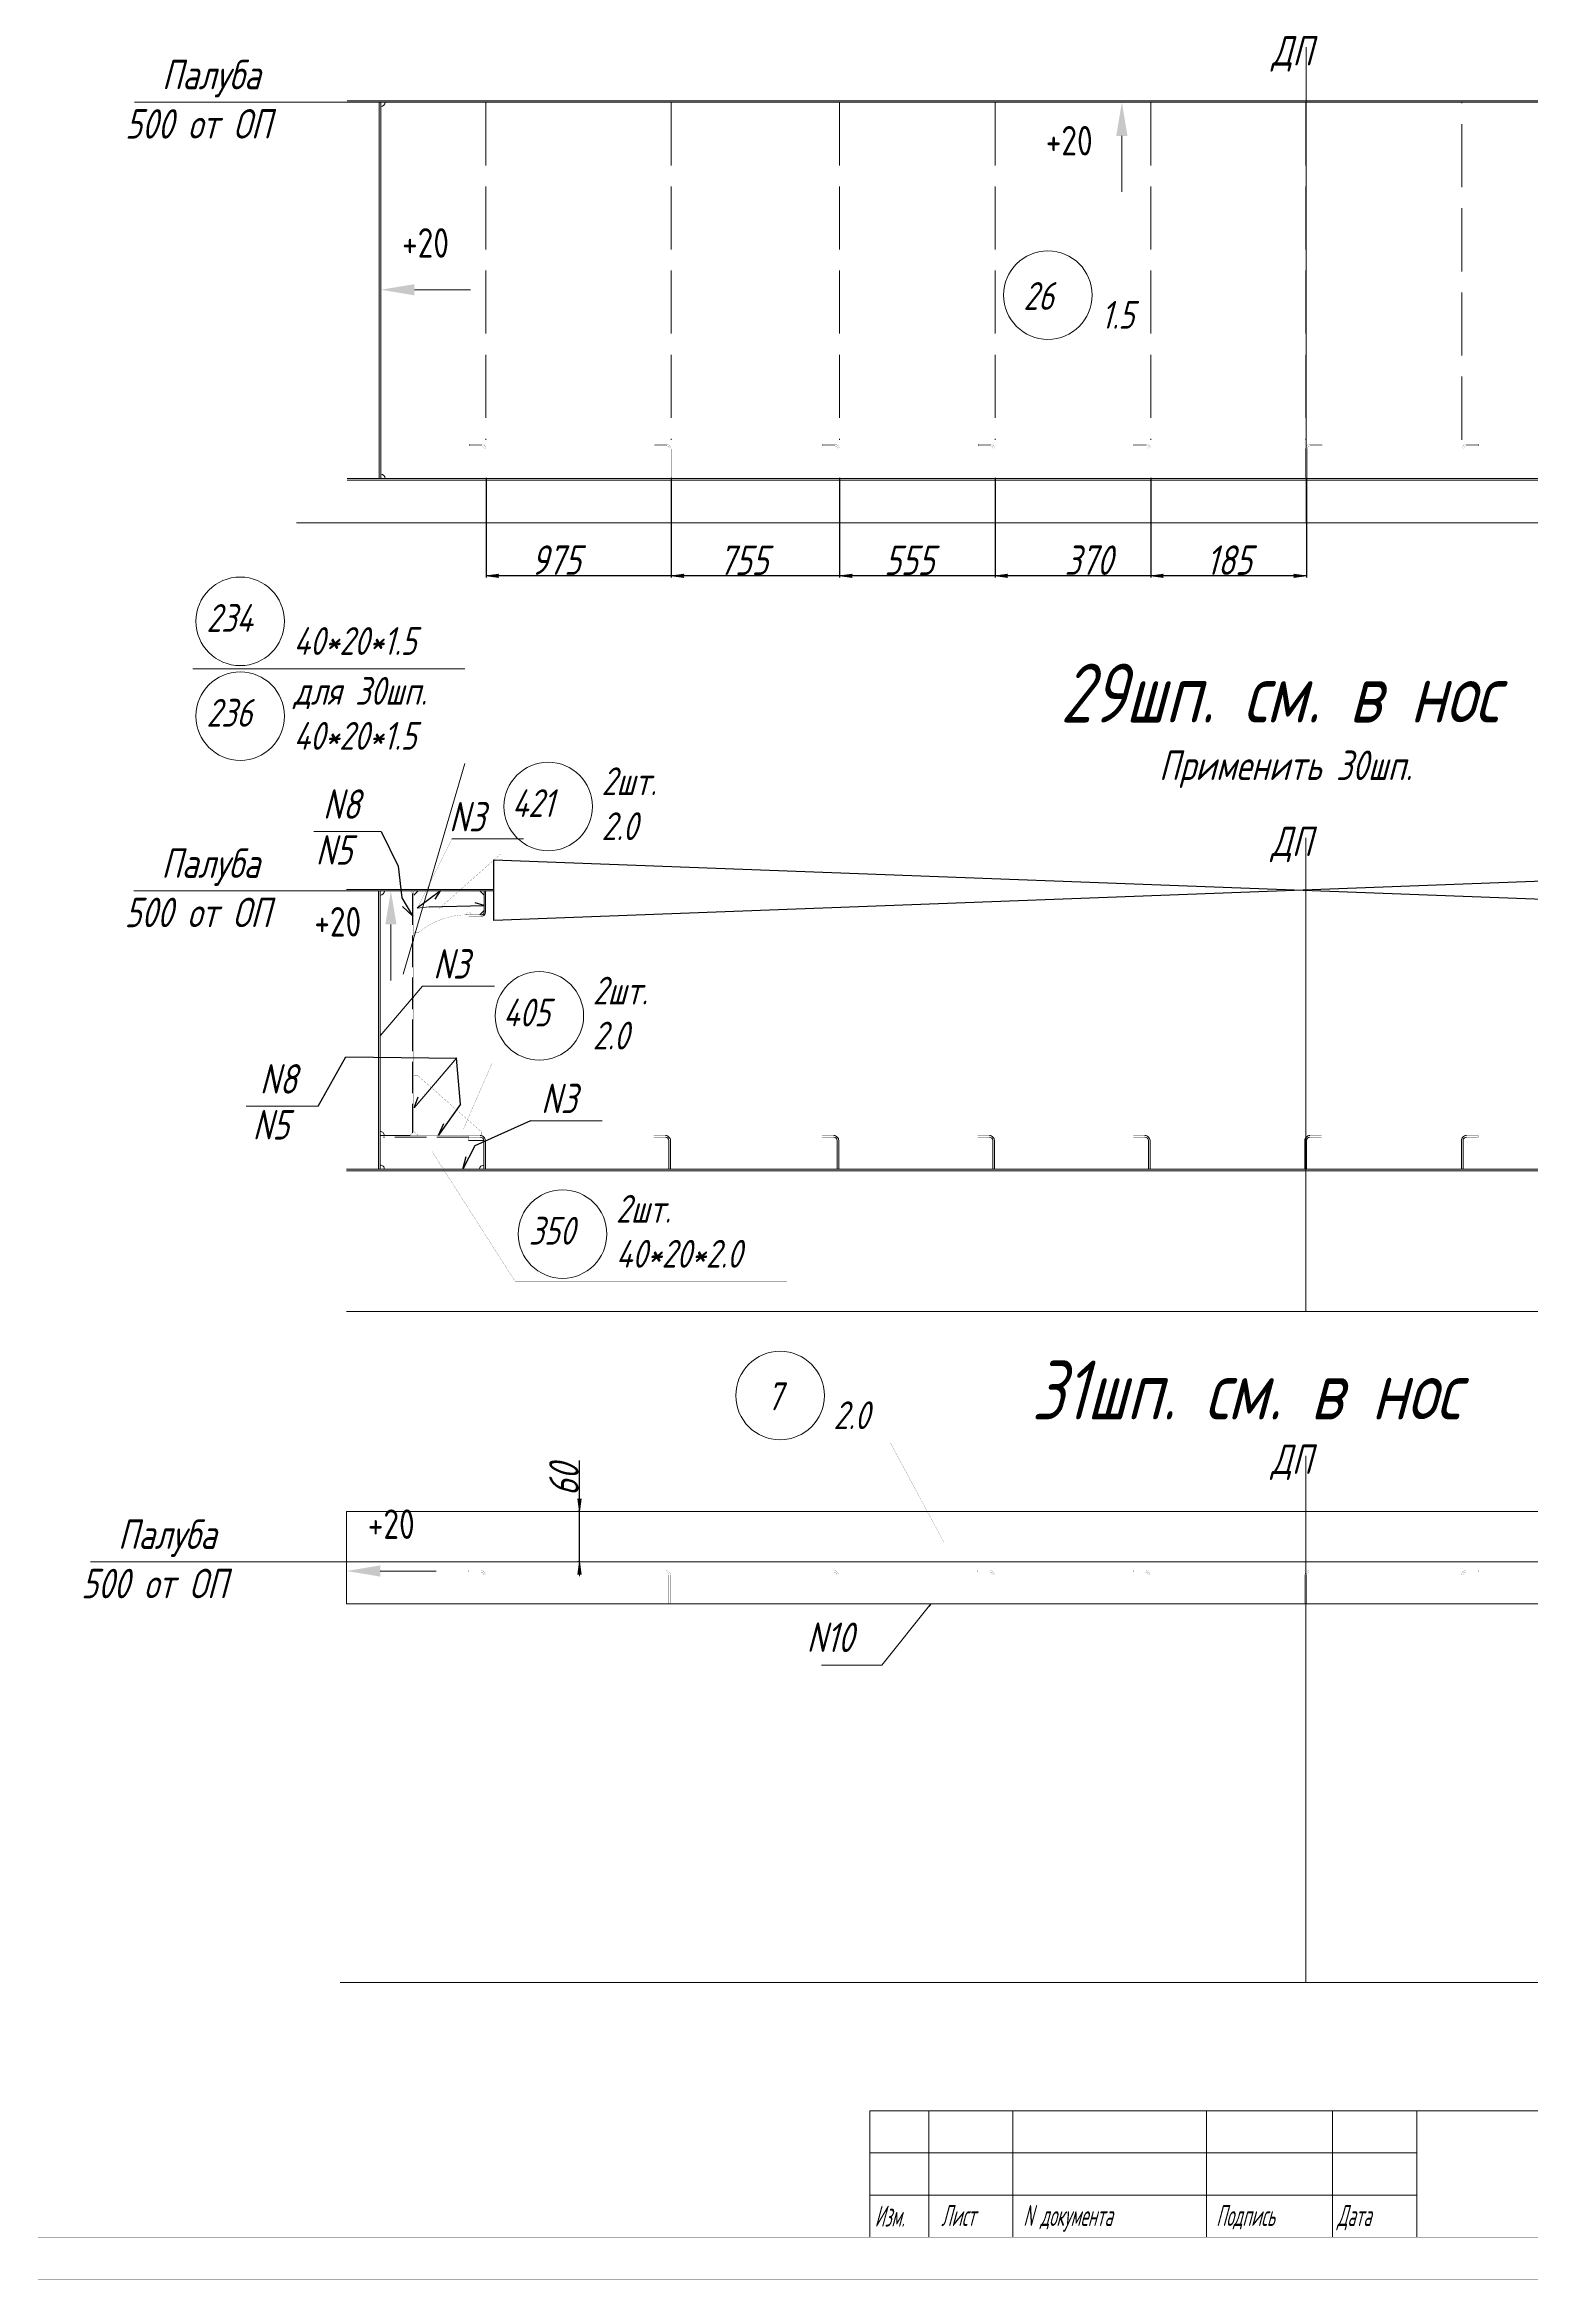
# Model space of a CAD drawing. Header units: millimetres. Extents: x 77380 to 135900, y -10260 to 17301.
# Drawn here: x 124610 to 126376, y -1866 to 790 of the extents above; entities that cross this region are included whole.
import ezdxf

# ---------------------------------------------------------------- set-up
doc = ezdxf.new("R2010")
doc.units = ezdxf.units.MM
for name, pattern in [('K5LT32768', [0]), ('K5LT32769', [50, 37.5, -12.5]), ('K5LT32770', [0]), ('K5LT32772', [0]), ('K5LT32776', [0]), ('K5LT32777', [0]), ('K5LT32780', [0]), ('K5LT32786', [100, 75, -25]), ('K5LT32788', [340.2, 240, -50, 0.2, -50]), ('K5LT32789', [340.2, 240, -50, 0.2, -50]), ('K5LT32791', [0]), ('K5LT32792', [0]), ('K5LT32831', [0]), ('K5LT32835', [0]), ('K5LT_THIN', [0])]:
    doc.linetypes.add(name, pattern=pattern)
doc.layers.add('4001', color=7, linetype='Continuous')
doc.styles.add('KDIMTEXTSTYLE', font='GOST_AU.SHX', dxfattribs={"width": 0.96, "oblique": 15, "height": 5})
doc.styles.add('KTEXTSTYLE', font='GOST_AU.SHX', dxfattribs={"width": 0.96, "height": 5})
doc.dimstyles.new('KDIMSTYLE (1.00)', dxfattribs={"dimtxt": 5, "dimasz": 1, "dimexe": 2, "dimexo": 0, "dimgap": 1, "dimtad": 1, "dimtxsty": 'KDIMTEXTSTYLE', "dimsah": 1, "dimcen": 0, "dimdle": 1, "dimadec": 0, "dimazin": 0, "dimtfac": 0.667, "dimtmove": 0, "dimatfit": 3, "dimfxl": 1, "dimtvp": 1, "dimtolj": 1, "dimtzin": 0, "dimarcsym": 0})

# ---------------------------------------------------------------- blocks, each defined once
blk = doc.blocks.new('KDIMARROW_02')
blk.add_hatch(color=0).paths.add_polyline_path([(13.5, 0), (15, 2), (0, 0), (15, -2)])
at = {"color": 0, "linetype": 'K5LT_THIN', "lineweight": 18}
for p, q in [((15, 2), (0, 0)), ((0, 0), (15, -2)), ((0, 0), (17, 0)), ((13.5, 0), (15, 2)), ((15, -2), (13.5, 0))]:
    blk.add_line(p, q, dxfattribs=at)
at = {"layer": '4001', "color": 0, "linetype": 'K5LT_THIN', "lineweight": 18}
blk.add_line((0, 0), (-1, 0), dxfattribs=at)
blk = doc.blocks.new('D8')
at = {"color": 0, "lineweight": -2}
for p, q in [((125245.3, -953.2), (125245.3, -892.5)), ((125245.3, -953.2), (125243.3, -953.2)), ((125245.3, -1012.2), (125245.3, -954.2)), ((125245.3, -1013.2), (125243.3, -1013.2))]:
    blk.add_line(p, q, dxfattribs=at)
at = {"layer": 'Defpoints', "color": 0, "lineweight": 100}
for p in [(125245.3, -953.2), (125245.3, -953.2), (125245.3, -1013.2)]:
    blk.add_point(p, dxfattribs=at)
at = {"color": 0, "lineweight": -2}
for p, rotation in [((125245.3, -953.2), 90), ((125245.3, -1013.2), 270)]:
    blk.add_blockref('KDIMARROW_02', p, dxfattribs=dict(at, rotation=rotation))
at = {"color": 7, "insert": (125226.7, -915.9), "char_height": 5, "attachment_point": 5, "rotation": 90, "style": 'KDIMTEXTSTYLE'}
blk.add_mtext('\\A1;\\H35.0;\\W0.965;\\Q15;\\H35.0;\\W0.965;\\Q15;\\Q15;60', dxfattribs=at)
blk = doc.blocks.new('KDIMARROW_01')
blk.add_hatch(color=0).paths.add_polyline_path([(0, 0), (-15, 2), (-13.5, 0), (-15, -2)])
at = {"color": 0, "linetype": 'K5LT_THIN', "lineweight": 18}
for p, q in [((-13.5, 0), (-15, 2)), ((-15, 2), (0, 0)), ((0, 0), (-15, -2)), ((-15, -2), (-13.5, 0))]:
    blk.add_line(p, q, dxfattribs=at)
at = {"layer": '4001', "color": 0, "linetype": 'K5LT_THIN', "lineweight": 18}
blk.add_line((0, 0), (-1, 0), dxfattribs=at)
blk = doc.blocks.new('D14')
at = {"color": 0, "lineweight": -2}
for p, q in [((125924.1, 275.2), (125924.1, 156.7)), ((126109.1, 275.2), (126109.1, 156.7)), ((126108.1, 158.7), (125925.1, 158.7))]:
    blk.add_line(p, q, dxfattribs=at)
at = {"layer": 'Defpoints', "color": 0, "lineweight": 100}
for p in [(125924.1, 275.2), (126109.1, 275.2), (125924.1, 158.7)]:
    blk.add_point(p, dxfattribs=at)
at = {"color": 0, "lineweight": -2, "rotation": 180}
blk.add_blockref('KDIMARROW_01', (125924.1, 158.7), dxfattribs=at)
at = {"color": 0, "lineweight": -2}
blk.add_blockref('KDIMARROW_01', (126109.1, 158.7), dxfattribs=at)
at = {"color": 7, "insert": (126017.1, 177.3), "char_height": 5, "attachment_point": 5, "style": 'KDIMTEXTSTYLE'}
blk.add_mtext('\\A1;\\H35.0;\\W0.965;\\Q15;\\H35.0;\\W0.965;\\Q15;\\Q15;185', dxfattribs=at)
blk = doc.blocks.new('D15')
at = {"color": 0, "lineweight": -2}
for p, q in [((125739.1, 275.2), (125739.1, 156.7)), ((126108.1, 158.7), (125740.1, 158.7))]:
    blk.add_line(p, q, dxfattribs=at)
at = {"layer": 'Defpoints', "color": 0, "lineweight": 100}
for p in [(125739.1, 275.2), (125739.1, 158.7), (126109.1, 156)]:
    blk.add_point(p, dxfattribs=at)
at = {"color": 0, "lineweight": -2, "rotation": 180}
blk.add_blockref('KDIMARROW_01', (125739.1, 158.7), dxfattribs=at)
at = {"color": 0, "lineweight": -2}
blk.add_blockref('KDIMARROW_01', (126109.1, 158.7), dxfattribs=at)
at = {"color": 7, "insert": (125850.1, 177.3), "char_height": 5, "attachment_point": 5, "style": 'KDIMTEXTSTYLE'}
blk.add_mtext('\\A1;\\H35.0;\\W0.965;\\Q15;\\H35.0;\\W0.965;\\Q15;\\Q15;370', dxfattribs=at)
blk = doc.blocks.new('D16')
at = {"color": 0, "lineweight": -2}
for p, q in [((125554.1, 275.2), (125554.1, 156.7)), ((126108.1, 158.7), (125555.1, 158.7))]:
    blk.add_line(p, q, dxfattribs=at)
at = {"layer": 'Defpoints', "color": 0, "lineweight": 100}
for p in [(125554.1, 275.2), (126109.1, 235.6), (125554.1, 158.7)]:
    blk.add_point(p, dxfattribs=at)
at = {"color": 0, "lineweight": -2, "rotation": 180}
blk.add_blockref('KDIMARROW_01', (125554.1, 158.7), dxfattribs=at)
at = {"color": 0, "lineweight": -2}
blk.add_blockref('KDIMARROW_01', (126109.1, 158.7), dxfattribs=at)
at = {"color": 7, "insert": (125637.1, 177.2), "char_height": 5, "attachment_point": 5, "style": 'KDIMTEXTSTYLE'}
blk.add_mtext('\\A1;\\H35.0;\\W0.965;\\Q15;\\H35.0;\\W0.965;\\Q15;\\Q15;555', dxfattribs=at)
blk = doc.blocks.new('D17')
at = {"color": 0, "lineweight": -2}
for p, q in [((125354.1, 275.2), (125354.1, 156.7)), ((126108.1, 158.7), (125355.1, 158.7))]:
    blk.add_line(p, q, dxfattribs=at)
at = {"layer": 'Defpoints', "color": 0, "lineweight": 100}
for p in [(125354.1, 275.2), (126109.1, 235.6), (125354.1, 158.7)]:
    blk.add_point(p, dxfattribs=at)
at = {"color": 0, "lineweight": -2, "rotation": 180}
blk.add_blockref('KDIMARROW_01', (125354.1, 158.7), dxfattribs=at)
at = {"color": 0, "lineweight": -2}
blk.add_blockref('KDIMARROW_01', (126109.1, 158.7), dxfattribs=at)
at = {"color": 7, "insert": (125440.1, 177.2), "char_height": 5, "attachment_point": 5, "style": 'KDIMTEXTSTYLE'}
blk.add_mtext('\\A1;\\H35.0;\\W0.965;\\Q15;\\H35.0;\\W0.965;\\Q15;\\Q15;755', dxfattribs=at)
blk = doc.blocks.new('D18')
at = {"color": 0, "lineweight": -2}
for p, q in [((125134.1, 275.2), (125134.1, 156.7)), ((126108.1, 158.7), (125135.1, 158.7))]:
    blk.add_line(p, q, dxfattribs=at)
at = {"layer": 'Defpoints', "color": 0, "lineweight": 100}
for p in [(125134.1, 275.2), (126109.1, 235.6), (125134.1, 158.7)]:
    blk.add_point(p, dxfattribs=at)
at = {"color": 0, "lineweight": -2, "rotation": 180}
blk.add_blockref('KDIMARROW_01', (125134.1, 158.7), dxfattribs=at)
at = {"color": 0, "lineweight": -2}
blk.add_blockref('KDIMARROW_01', (126109.1, 158.7), dxfattribs=at)
at = {"color": 7, "insert": (125217.1, 177.4), "char_height": 5, "attachment_point": 5, "style": 'KDIMTEXTSTYLE'}
blk.add_mtext('\\A1;\\H35.0;\\W0.965;\\Q15;\\H35.0;\\W0.965;\\Q15;\\Q15;975', dxfattribs=at)
blk = doc.blocks.new('U98')
blk.add_hatch(color=7).paths.add_polyline_path([(125351.5, 15311.5), (125338.1, 15311.5), (125344.8, 15351.5)])
at = {"color": 7, "linetype": 'K5LT32831', "lineweight": 9}
blk.add_line((125344.8, 15311.5), (125344.8, 15245), dxfattribs=at)
blk = doc.blocks.new('U99')
blk.add_hatch(color=7).paths.add_polyline_path([(124504, 15122), (124504, 15135.3), (124464, 15128.7)])
at = {"color": 7, "linetype": 'K5LT32831', "lineweight": 9}
blk.add_line((124504, 15128.7), (124570.6, 15128.7), dxfattribs=at)
blk = doc.blocks.new('U101')
blk.add_hatch(color=7).paths.add_polyline_path([(124463.3, 13599.4), (124463.3, 13612.7), (124423.3, 13606)])
at = {"color": 7, "linetype": 'K5LT32831', "lineweight": 9}
blk.add_line((124463.3, 13606), (124529.8, 13606), dxfattribs=at)
blk = doc.blocks.new('U137')
blk.add_hatch(color=7).paths.add_polyline_path([(124469.4, 14374.4), (124482.7, 14374.4), (124476, 14414.4)])
at = {"color": 7, "linetype": 'K5LT32831', "lineweight": 9}
blk.add_line((124476, 14374.4), (124476, 14307.8), dxfattribs=at)
blk = doc.blocks.new('U212')
at = {"color": 6, "linetype": 'K5LT32776', "lineweight": 18, "true_color": 0xff00ff}
for p, q in [((125045.3, 12964.4), (126895.3, 12964.4)), ((125045.3, 12814.4), (125045.3, 12964.4)), ((125115.3, 12964.4), (125115.3, 12814.4)), ((125215.3, 12964.4), (125215.3, 12814.4)), ((125445.3, 12964.4), (125445.3, 12814.4)), ((125595.3, 12814.4), (125595.3, 12964.4)), ((125695.3, 12964.4), (125695.3, 12814.4)), ((126795.3, 12814.4), (126795.3, 12964.4)), ((125045.3, 12864.4), (125695.3, 12864.4))]:
    blk.add_line(p, q, dxfattribs=at)
at = {"color": 7, "linetype": 'K5LT32780', "lineweight": 18}
for p, q in [((125045.3, 12914.4), (125695.3, 12914.4)), ((126795.3, 12914.4), (126895.3, 12914.4))]:
    blk.add_line(p, q, dxfattribs=at)
at = {"color": 7, "char_height": 2.5, "attachment_point": 1, "style": 'KTEXTSTYLE'}
for s, insert in [('\\H3.5;\\W0.965;\\Q15;\\Q15;\\W0.665;\\H25.00;Лист', (126818.3, 12951.9)), ('\\H3.5;\\W0.965;\\Q15;\\Q15;\\W0.665;\\H25.00;Изм.', (125051, 12851.9)), ('\\H3.5;\\W0.965;\\Q15;\\Q15;\\W0.665;\\H25.00;Лист', (125130.1, 12852.6)), ('\\H3.5;\\W0.965;\\Q15;\\Q15;\\W0.665;\\H25.00;N документа', (125227.6, 12852.6)), ('\\H3.5;\\W0.965;\\Q15;\\Q15;\\W0.665;\\H25.00;Подпись', (125456.9, 12852.6)), ('\\H3.5;\\W0.965;\\Q15;\\Q15;\\W0.665;\\H25.00;Дата', (125600.7, 12852.6))]:
    blk.add_mtext(s, dxfattribs=dict(at, insert=insert))
blk = doc.blocks.new('U211')
at = {"color": 7, "linetype": 'K5LT32780', "const_width": 0.18}
for points in [[(118535.3, 12764.4), (126945.3, 12764.4), (126945.3, 18704.4), (118535.3, 18704.4)], [(118735.3, 12814.4), (126895.3, 12814.4), (126895.3, 18654.4), (118735.3, 18654.4)]]:
    blk.add_lwpolyline(points, close=True, dxfattribs=at)
blk.add_blockref('U212', (0, 0))
blk = doc.blocks.new('U225')
at = {"color": 7, "linetype": 'K5LT_THIN', "lineweight": 18}
for p, q in [((125059.6, 13494.1), (125117.9, 13566.9)), ((125117.9, 13566.9), (125115.4, 13563.8))]:
    blk.add_line(p, q, dxfattribs=at)
at = {"color": 7, "linetype": 'K5LT32835', "lineweight": 18}
for p, q in [((125116.7, 13564.7), (125116, 13564.6)), ((125116, 13564.6), (125116, 13564.6)), ((125116.2, 13564.5), (125116.1, 13564.7)), ((125116.8, 13564.7), (125116.1, 13564.7)), ((125116.1, 13564.5), (125116.1, 13564.6)), ((125116.7, 13564.6), (125116.1, 13564.5)), ((125116.7, 13564.5), (125116.1, 13564.5)), ((125116.3, 13564.3), (125116.2, 13564.9)), ((125116.8, 13564.9), (125116.2, 13564.8)), ((125116.2, 13564.4), (125116.2, 13564.8)), ((125116.8, 13564.8), (125116.2, 13564.7)), ((125116.6, 13564.5), (125116.2, 13564.4)), ((125116.9, 13565), (125116.3, 13564.9)), ((125116.9, 13565), (125116.3, 13565)), ((125116.4, 13564.3), (125116.3, 13564.9)), ((125116.6, 13564.4), (125116.3, 13564.4)), ((125116.6, 13564.3), (125116.3, 13564.3)), ((125117, 13565.2), (125116.4, 13565.1)), ((125116.5, 13564.2), (125116.4, 13565.1)), ((125116.9, 13565.1), (125116.4, 13565)), ((125116.4, 13564.2), (125116.4, 13565)), ((125116.5, 13564.3), (125116.4, 13564.3)), ((125116.6, 13564.4), (125116.5, 13565.2)), ((125117, 13565.2), (125116.5, 13565.2)), ((125116.6, 13564.3), (125116.5, 13565.1)), ((125116.5, 13564.2), (125116.5, 13564.2)), ((125117.1, 13565.4), (125116.6, 13565.3)), ((125116.7, 13564.5), (125116.6, 13565.3)), ((125116.7, 13564.6), (125116.6, 13565.3)), ((125117.1, 13565.3), (125116.6, 13565.2)), ((125117.2, 13565.5), (125116.7, 13565.4)), ((125116.8, 13564.7), (125116.7, 13565.4)), ((125117.1, 13565.4), (125116.7, 13565.4)), ((125116.9, 13564.9), (125116.8, 13565.6)), ((125117.2, 13565.6), (125116.8, 13565.5)), ((125117.2, 13565.6), (125116.8, 13565.6)), ((125116.8, 13564.8), (125116.8, 13565.5)), ((125117.3, 13565.8), (125116.9, 13565.7)), ((125117, 13565.1), (125116.9, 13565.7)), ((125117.3, 13565.7), (125116.9, 13565.7)), ((125116.9, 13565), (125116.9, 13565.6)), ((125117, 13565.2), (125117, 13565.8)), ((125117.1, 13565.3), (125117, 13565.8)), ((125117.3, 13565.8), (125117, 13565.8)), ((125117.2, 13565.6), (125117.1, 13566)), ((125117.4, 13566), (125117.1, 13565.9)), ((125117.1, 13565.4), (125117.1, 13565.9)), ((125117.4, 13565.9), (125117.1, 13565.9)), ((125117.5, 13566.1), (125117.2, 13566.1)), ((125117.2, 13565.7), (125117.2, 13566)), ((125117.4, 13566), (125117.2, 13566)), ((125117.3, 13565.9), (125117.3, 13566.2)), ((125117.5, 13566.2), (125117.3, 13566.1)), ((125117.5, 13566.2), (125117.3, 13566.2)), ((125117.3, 13565.8), (125117.3, 13566.1)), ((125117.6, 13566.4), (125117.4, 13566.4)), ((125117.4, 13566), (125117.4, 13566.3)), ((125117.5, 13566.1), (125117.4, 13566.3)), ((125117.6, 13566.3), (125117.4, 13566.3)), ((125117.6, 13566.3), (125117.5, 13566.5)), ((125117.5, 13566.2), (125117.5, 13566.4)), ((125117.7, 13566.4), (125117.5, 13566.4)), ((125117.7, 13566.5), (125117.6, 13566.6)), ((125117.7, 13566.6), (125117.6, 13566.6)), ((125117.6, 13566.4), (125117.6, 13566.5)), ((125117.7, 13566.5), (125117.6, 13566.5)), ((125117.7, 13566.6), (125117.7, 13566.7)), ((125117.8, 13566.7), (125117.7, 13566.7)), ((125117.8, 13566.6), (125117.7, 13566.6)), ((125117.8, 13566.8), (125117.8, 13566.8)), ((125117.8, 13566.8), (125117.8, 13566.8)), ((125117.9, 13566.8), (125117.8, 13566.8)), ((125117.8, 13566.7), (125117.8, 13566.7)), ((125117.9, 13566.9), (125117.9, 13566.9))]:
    blk.add_line(p, q, dxfattribs=at)
at = {"color": 7, "linetype": 'K5LT32835', "const_width": 0.18}
blk.add_lwpolyline([(125116, 13564.6), (125117.9, 13566.9), (125116.5, 13564.2)], close=True, dxfattribs=at)
blk = doc.blocks.new('U119')
at = {"color": 7, "linetype": 'K5LT_THIN', "lineweight": 18}
for p, q in [((124519.6, 18063.9), (124469.2, 18004.8)), ((124469.2, 18004.8), (124471.8, 18007.8))]:
    blk.add_line(p, q, dxfattribs=at)
at = {"color": 7, "linetype": 'K5LT32835', "lineweight": 18}
for p, q in [((124469.4, 18005.3), (124469.6, 18005.3)), ((124469.4, 18005.2), (124469.6, 18005.3)), ((124469.4, 18005.2), (124469.4, 18005.1)), ((124469.5, 18005.4), (124469.7, 18005.5)), ((124469.5, 18005.4), (124469.5, 18005.2)), ((124469.5, 18005.4), (124469.7, 18005.4)), ((124469.5, 18005.3), (124469.5, 18005.1)), ((124469.6, 18005.6), (124469.9, 18005.7)), ((124469.6, 18005.6), (124469.6, 18005.4)), ((124469.6, 18005.6), (124469.9, 18005.6)), ((124469.6, 18005.5), (124469.6, 18005.3)), ((124469.6, 18005.5), (124469.8, 18005.5)), ((124469.7, 18005.8), (124470.1, 18005.9)), ((124469.7, 18005.8), (124469.8, 18005.5)), ((124469.7, 18005.8), (124470, 18005.8)), ((124469.7, 18005.7), (124469.7, 18005.4)), ((124469.7, 18005.7), (124470, 18005.7)), ((124469.8, 18006), (124469.9, 18005.6)), ((124469.8, 18006), (124470.2, 18006)), ((124469.8, 18005.9), (124469.8, 18005.6)), ((124469.8, 18005.9), (124470.1, 18005.9)), ((124469.9, 18006.2), (124470.4, 18006.2)), ((124469.9, 18006.1), (124469.9, 18005.7)), ((124469.9, 18006.1), (124470.3, 18006.1)), ((124469.9, 18006), (124470.3, 18006.1)), ((124470, 18006.4), (124470.5, 18006.4)), ((124470, 18006.3), (124470.1, 18005.8)), ((124470, 18006.3), (124470.5, 18006.3)), ((124470, 18006.2), (124470.4, 18006.3)), ((124470, 18006.2), (124470, 18005.8)), ((124470.1, 18006.5), (124470.7, 18006.6)), ((124470.1, 18006.5), (124470.2, 18006)), ((124470.1, 18006.4), (124470.6, 18006.5)), ((124470.1, 18006.4), (124470.1, 18005.9)), ((124470.2, 18006.7), (124470.8, 18006.8)), ((124470.2, 18006.7), (124470.3, 18006.1)), ((124470.2, 18006.6), (124470.8, 18006.7)), ((124470.2, 18006.6), (124470.2, 18006)), ((124470.2, 18006.6), (124470.7, 18006.6)), ((124470.3, 18006.9), (124471, 18007)), ((124470.3, 18006.9), (124470.4, 18006.2)), ((124470.3, 18006.8), (124471, 18006.9)), ((124470.3, 18006.8), (124470.3, 18006.2)), ((124470.3, 18006.8), (124470.9, 18006.8)), ((124470.4, 18007), (124471.1, 18007.1)), ((124470.4, 18007), (124470.5, 18006.3)), ((124470.4, 18007), (124471.1, 18007)), ((124470.5, 18007.2), (124470.9, 18007.3)), ((124470.5, 18007.2), (124470.6, 18006.4)), ((124470.5, 18007.2), (124470.9, 18007.2)), ((124470.5, 18007.1), (124471, 18007.2)), ((124470.5, 18007.1), (124470.5, 18006.4)), ((124470.6, 18007.4), (124470.7, 18006.6)), ((124470.6, 18007.4), (124470.7, 18007.4)), ((124470.6, 18007.4), (124470.7, 18007.4)), ((124470.6, 18007.3), (124470.6, 18006.5)), ((124470.6, 18007.3), (124470.8, 18007.3)), ((124470.7, 18007.4), (124470.8, 18006.7)), ((124470.8, 18007.4), (124470.8, 18006.7)), ((124470.8, 18007.3), (124470.9, 18006.8)), ((124470.9, 18007.2), (124470.9, 18006.9)), ((124471, 18007.2), (124471, 18006.9)), ((124471, 18007.1), (124471, 18007)), ((124471.1, 18007.1), (124471.1, 18007.1)), ((124469.2, 18004.9), (124469.2, 18004.9)), ((124469.2, 18004.9), (124469.3, 18004.9)), ((124469.2, 18004.8), (124469.2, 18004.8)), ((124469.2, 18004.8), (124469.2, 18004.8)), ((124469.3, 18005.1), (124469.4, 18005)), ((124469.3, 18005.1), (124469.4, 18005.1)), ((124469.3, 18005), (124469.4, 18005.1)), ((124469.3, 18005), (124469.3, 18004.9)), ((124469.3, 18005), (124469.3, 18005)), ((124469.4, 18005.2), (124469.5, 18005.2))]:
    blk.add_line(p, q, dxfattribs=at)
at = {"color": 7, "linetype": 'K5LT32835', "const_width": 0.18}
blk.add_lwpolyline([(124471.1, 18007.1), (124469.2, 18004.8), (124470.6, 18007.5)], close=True, dxfattribs=at)
blk = doc.blocks.new('U182')
at = {"color": 7, "linetype": 'K5LT_THIN', "lineweight": 18}
for p, q in [((124524.2, 16090.4), (124473.7, 16031.3)), ((124473.7, 16031.3), (124476.3, 16034.4))]:
    blk.add_line(p, q, dxfattribs=at)
at = {"color": 7, "linetype": 'K5LT32835', "lineweight": 18}
for p, q in [((124473.8, 16031.5), (124473.8, 16031.4)), ((124473.8, 16031.5), (124473.9, 16031.5)), ((124473.8, 16031.4), (124473.8, 16031.4)), ((124473.8, 16031.4), (124473.8, 16031.4)), ((124473.9, 16031.7), (124473.9, 16031.6)), ((124473.9, 16031.7), (124474, 16031.7)), ((124473.9, 16031.6), (124473.9, 16031.5)), ((124473.9, 16031.6), (124474, 16031.6)), ((124473.9, 16031.5), (124473.9, 16031.5)), ((124474, 16031.9), (124474.1, 16031.7)), ((124474, 16031.9), (124474.2, 16031.9)), ((124474, 16031.8), (124474, 16031.6)), ((124474, 16031.8), (124474.2, 16031.8)), ((124474, 16031.7), (124474.1, 16031.7)), ((124474.1, 16032), (124474.1, 16031.8)), ((124474.1, 16032), (124474.3, 16032)), ((124474.1, 16031.9), (124474.3, 16031.9)), ((124474.2, 16032.2), (124474.2, 16031.9)), ((124474.2, 16032.2), (124474.5, 16032.2)), ((124474.2, 16032.1), (124474.4, 16032.2)), ((124474.2, 16032.1), (124474.2, 16031.8)), ((124474.2, 16032.1), (124474.4, 16032.1)), ((124474.3, 16032.4), (124474.4, 16032)), ((124474.3, 16032.4), (124474.7, 16032.4)), ((124474.3, 16032.3), (124474.6, 16032.4)), ((124474.3, 16032.3), (124474.3, 16032)), ((124474.3, 16032.3), (124474.6, 16032.3)), ((124474.4, 16032.6), (124474.5, 16032.2)), ((124474.4, 16032.5), (124474.8, 16032.6)), ((124474.4, 16032.5), (124474.4, 16032.1)), ((124474.4, 16032.5), (124474.7, 16032.5)), ((124474.5, 16032.7), (124475, 16032.8)), ((124474.5, 16032.7), (124474.5, 16032.3)), ((124474.5, 16032.7), (124474.9, 16032.7)), ((124474.5, 16032.6), (124474.9, 16032.6)), ((124474.6, 16032.9), (124475.1, 16033)), ((124474.6, 16032.9), (124474.6, 16032.4)), ((124474.6, 16032.9), (124475.1, 16032.9)), ((124474.6, 16032.8), (124474.6, 16032.3)), ((124474.6, 16032.8), (124475, 16032.8)), ((124474.7, 16033.1), (124474.8, 16032.5)), ((124474.7, 16033.1), (124475.3, 16033.1)), ((124474.7, 16033), (124474.7, 16032.5)), ((124474.7, 16033), (124475.2, 16033)), ((124474.8, 16033.3), (124474.9, 16032.7)), ((124474.8, 16033.3), (124475.4, 16033.3)), ((124474.8, 16033.2), (124474.8, 16032.6)), ((124474.8, 16033.2), (124475.4, 16033.2)), ((124474.8, 16033.1), (124475.3, 16033.2)), ((124474.9, 16033.5), (124475, 16032.8)), ((124474.9, 16033.5), (124475.6, 16033.5)), ((124474.9, 16033.4), (124474.9, 16032.7)), ((124474.9, 16033.4), (124475.6, 16033.4)), ((124474.9, 16033.3), (124475.5, 16033.4)), ((124475, 16033.7), (124475.6, 16033.7)), ((124475, 16033.6), (124475.1, 16032.9)), ((124475, 16033.6), (124475.7, 16033.6)), ((124475, 16033.5), (124475.7, 16033.6)), ((124475.1, 16033.8), (124475.2, 16033)), ((124475.1, 16033.8), (124475.5, 16033.8)), ((124475.1, 16033.7), (124475.5, 16033.8)), ((124475.1, 16033.7), (124475.1, 16032.9)), ((124475.2, 16034), (124475.3, 16033.1)), ((124475.2, 16034), (124475.2, 16034)), ((124475.2, 16033.9), (124475.2, 16033.1)), ((124475.2, 16033.9), (124475.3, 16033.9)), ((124475.2, 16033.9), (124475.4, 16033.9)), ((124475.3, 16034), (124475.3, 16033.2)), ((124475.4, 16033.9), (124475.5, 16033.3)), ((124475.4, 16033.9), (124475.4, 16033.3)), ((124475.5, 16033.8), (124475.5, 16033.4)), ((124475.6, 16033.7), (124475.6, 16033.5)), ((124475.6, 16033.7), (124475.6, 16033.5)), ((124475.7, 16033.6), (124475.7, 16033.6))]:
    blk.add_line(p, q, dxfattribs=at)
at = {"color": 7, "linetype": 'K5LT32835', "const_width": 0.18}
blk.add_lwpolyline([(124475.7, 16033.6), (124473.7, 16031.3), (124475.2, 16034)], close=True, dxfattribs=at)

msp = doc.modelspace()

# ---------------------------------------------------------------- linework, layer by layer
at = {"color": 1, "linetype": 'K5LT32772', "lineweight": 18, "true_color": 0xff0000}
for p, q in [((126109.082, 786.883), (126109.082, 221.502)), ((124908.744, 221.502), (127318.608, 221.502)), ((124785.604, 48.285), (125108.831, 48.285)), ((125108.831, -64.435), (125035.48, -314.817)), ((126108.331, -715.653), (126108.331, -152.716)), ((127250.162, -715.653), (124968.332, -715.653)), ((126108.332, -1513.16), (126108.331, -886.961)), ((124960.826, -1513.161), (127278.847, -1513.16))]:
    msp.add_line(p, q, dxfattribs=at)
at = {"color": 7, "linetype": 'K5LT32780', "lineweight": 18}
for p, q in [((124716.348, 721.502), (124969.083, 721.502)), ((125001.095, -145.066), (124929.414, -145.066)), ((125093.525, -154.021), (125178.843, -154.021)), ((124715.597, -215.653), (124968.332, -215.653)), ((125058.745, -328.873), (125144.063, -328.873)), ((124849.117, -471.635), (124934.436, -471.635)), ((124849.118, -471.635), (124934.436, -471.635)), ((124926.085, -471.635), (124854.403, -471.635)), ((125186.935, -488.809), (125272.254, -488.809)), ((124664.056, -1013.163), (124968.333, -1013.163)), ((125604.627, -1135.861), (125532.946, -1135.861))]:
    msp.add_line(p, q, dxfattribs=at)
at = {"color": 3, "linetype": 'K5LT32768', "lineweight": 18, "true_color": 0x00ff00}
for p, q in [((127249.081, 723.002), (124969.083, 723.002)), ((127249.081, 721.502), (124969.083, 721.502)), ((124969.083, 721.502), (125113.081, 721.502)), ((125007.082, 274.444), (125007.082, 721.502)), ((125009.082, 721.502), (127209.082, 721.502)), ((125009.082, 274.444), (125009.082, 721.502)), ((125009.082, 274.444), (125009.082, 721.502)), ((127249.081, 274.444), (124969.083, 274.444)), ((127249.081, 272.181), (124969.083, 272.181)), ((127209.082, 274.444), (125009.082, 274.444)), ((125143.333, -214.153), (124968.332, -214.153)), ((125143.333, -215.653), (124968.332, -215.653)), ((125006.331, -546.241), (125006.331, -215.653)), ((125008.331, -215.653), (125043.831, -215.653)), ((125008.331, -546.241), (125008.331, -215.653)), ((125008.331, -546.241), (125008.331, -215.653)), ((125048.331, -215.653), (125131.831, -215.653)), ((125048.331, -220.653), (125053.331, -215.653)), ((125126.831, -215.653), (125131.831, -220.653)), ((125131.831, -241.207), (125131.831, -215.653)), ((125133.331, -241.207), (125133.331, -215.653)), ((125131.831, -239.153), (125126.831, -244.153)), ((125043.832, -506.241), (125008.331, -506.241)), ((125008.331, -512.531), (125008.331, -546.53)), ((125131.332, -512.531), (125113.33, -512.531)), ((125131.332, -546.53), (125131.332, -512.458)), ((125131.332, -546.53), (125131.332, -512.531)), ((125133.331, -546.53), (125133.331, -512.458)), ((125351.334, -546.53), (125351.334, -512.458)), ((125353.332, -546.53), (125353.332, -512.458)), ((125551.334, -546.53), (125551.334, -512.458)), ((125553.332, -546.53), (125553.332, -512.458)), ((125736.331, -546.53), (125736.331, -512.458)), ((125738.333, -546.53), (125738.333, -512.458)), ((125921.332, -546.53), (125921.332, -512.458)), ((125923.331, -546.53), (125923.331, -512.458)), ((126107.333, -546.53), (126107.333, -512.458)), ((126109.332, -546.53), (126109.332, -512.458)), ((126293.332, -546.53), (126293.332, -512.458)), ((126295.331, -546.53), (126295.331, -512.458)), ((127248.331, -546.53), (124968.332, -546.53)), ((127248.331, -548.532), (124968.332, -548.532)), ((125008.331, -546.53), (125131.332, -546.53)), ((124968.333, -1063.163), (124968.333, -953.162)), ((124968.333, -953.162), (127248.332, -953.162)), ((127248.332, -1063.163), (124968.333, -1063.163)), ((127248.332, -1063.163), (124968.333, -1063.163))]:
    msp.add_line(p, q, dxfattribs=at)
at = {"color": 3, "linetype": 'K5LT32789', "lineweight": 18, "true_color": 0x00ff00}
msp.add_line((127249.081, 721.502), (124969.083, 721.502), dxfattribs=at)
at = {"color": 1, "linetype": 'K5LT32786', "lineweight": 18, "true_color": 0xff0000}
for p, q in [((125134.082, 721.502), (125134.082, 320.498)), ((125354.082, 721.502), (125354.082, 320.498)), ((125554.082, 721.502), (125554.082, 320.498)), ((125739.082, 721.502), (125739.082, 320.498)), ((125924.081, 721.502), (125924.081, 320.498)), ((126108.331, 721.502), (126108.331, 320.498)), ((126294.083, 320.498), (126294.083, 721.502))]:
    msp.add_line(p, q, dxfattribs=at)
at = {"color": 1, "linetype": 'K5LT32788', "lineweight": 18, "true_color": 0xff0000}
msp.add_line((127318.608, 221.502), (124908.744, 221.502), dxfattribs=at)
at = {"color": 7, "linetype": 'K5LT_THIN', "lineweight": 18}
for p, q in [((124929.414, -145.066), (125009.446, -145.066)), ((125066.607, -234.739), (125052.34, -236.436)), ((125099.224, -414.342), (125048.811, -473.421)), ((124854.403, -471.635), (124934.436, -471.635))]:
    msp.add_line(p, q, dxfattribs=at)
at = {"color": 7}
for p, q in [((125009.446, -145.066), (125029.763, -186.348)), ((125029.763, -186.348), (125034.216, -224.15)), ((125034.216, -224.15), (125046.886, -245.25)), ((125046.886, -245.25), (125034.775, -234.431)), ((125080.17, -215.653), (125052.34, -236.436)), ((125066.607, -234.739), (125131.831, -232.991)), ((125073.778, -225.608), (125080.17, -215.653)), ((125131.831, -232.991), (125121.026, -230.041)), ((124934.436, -471.635), (124967.422, -413.073)), ((124934.436, -471.635), (124967.421, -413.073)), ((124967.421, -413.073), (125099.224, -414.342)), ((124967.422, -413.073), (125099.225, -414.342)), ((125103.793, -469.365), (125099.224, -414.342)), ((125048.811, -473.421), (125053.5, -460.409)), ((125103.793, -469.365), (125077.672, -506.108)), ((125077.672, -506.108), (125084.031, -492.021)), ((125186.935, -488.809), (125120.995, -518.577)), ((125120.995, -518.577), (125106.434, -546.53)), ((125106.434, -546.53), (125110.593, -531.557))]:
    msp.add_line(p, q, dxfattribs=at)
at = {"color": 7, "linetype": 'K5LT32780'}
for p, q in [((127073.333, -178.752), (125143.333, -251.053)), ((125143.333, -251.053), (125143.333, -178.752)), ((125143.333, -178.752), (127073.333, -251.053))]:
    msp.add_line(p, q, dxfattribs=at)
at = {"color": 3, "linetype": 'K5LT32769', "lineweight": 18, "true_color": 0x00ff00}
for p, q in [((125046.886, -218.707), (125046.886, -503.186)), ((125113.33, -508.458), (125012.405, -508.458))]:
    msp.add_line(p, q, dxfattribs=at)
at = {"color": 6, "linetype": 'K5LT32776', "lineweight": 18, "true_color": 0xff00ff}
msp.add_line((127248.332, -1013.163), (124968.333, -1013.163), dxfattribs=at)
at = {"color": 5, "linetype": 'K5LT32792', "true_color": 0x0000ff, "const_width": 0.18}
for points in [[(125114.082, 313.238), (125128.082, 313.238, -0.41421356), (125132.082, 309.238), (125132.082, 275.238), (125134.082, 275.238), (125134.082, 309.238, 0.41421356), (125128.082, 315.238), (125114.082, 315.238)], [(125334.082, 313.238), (125348.082, 313.238, -0.41421356), (125352.082, 309.238), (125352.082, 275.238), (125354.082, 275.238), (125354.082, 309.238, 0.41421356), (125348.082, 315.238), (125334.082, 315.238)], [(125534.082, 313.238), (125548.082, 313.238, -0.41421356), (125552.082, 309.238), (125552.082, 275.238), (125554.082, 275.238), (125554.082, 309.238, 0.41421356), (125548.082, 315.238), (125534.082, 315.238)], [(125719.082, 313.238), (125733.082, 313.238, -0.41421356), (125737.082, 309.238), (125737.082, 275.238), (125739.082, 275.238), (125739.082, 309.238, 0.41421356), (125733.082, 315.238), (125719.082, 315.238)], [(125904.081, 313.238), (125918.081, 313.238, -0.41421356), (125922.081, 309.238), (125922.081, 275.238), (125924.081, 275.238), (125924.081, 309.238, 0.41421356), (125918.081, 315.238), (125904.081, 315.238)], [(126128.083, 313.238), (126114.083, 313.238, 0.41421356), (126110.083, 309.238), (126110.083, 275.238), (126108.083, 275.238), (126108.083, 309.238, -0.41421356), (126114.083, 315.238), (126128.083, 315.238)], [(126314.083, 313.238), (126300.083, 313.238, 0.41421356), (126296.083, 309.238), (126296.083, 275.238), (126294.083, 275.238), (126294.083, 309.238, -0.41421356), (126300.083, 315.238), (126314.083, 315.238)]]:
    msp.add_lwpolyline(points, format="xyb", close=True, dxfattribs=at)
at = {"color": 1, "linetype": 'K5LT32772', "true_color": 0xff0000, "const_width": 0.18}
for points in [[(124785.604, -64.435), (125108.831, -64.435), (125108.831, 48.285)], [(125321.769, -171.808), (125151.662, -171.808), (125078.03, -237.053)], [(125128.831, -245.707), (125113.386, -245.707), (125113.386, -244.207), (125128.831, -244.207)], [(125311.277, -420.624), (125141.17, -420.624), (125106.999, -499.3)], [(125491.961, -679.939), (125168.734, -679.939), (125069.873, -525.242)], [(125427.282, -871.809), (125614.751, -871.809), (125678.287, -989.771)]]:
    msp.add_lwpolyline(points, dxfattribs=at)
at = {"color": 7, "linetype": 'K5LT32780', "const_width": 0.18}
msp.add_lwpolyline([(125178.843, -154.021), (125093.525, -154.021), (125052.34, -236.436)], dxfattribs=at)
at = {"color": 3, "linetype": 'K5LT32768', "true_color": 0x00ff00, "const_width": 0.18}
for points in [[(125043.831, -215.653), (125048.386, -220.207), (125048.386, -501.686), (125043.831, -506.241)], [(125048.331, -265.653), (125048.331, -240.653), (125048.331, -215.653)], [(125131.831, -215.653), (125131.831, -240.653), (125131.831, -244.153)], [(125113.33, -512.531), (125113.33, -506.458), (125014.404, -506.458), (125008.331, -512.531)], [(125127.331, -506.458), (125113.406, -506.458), (125113.406, -508.457), (125127.331, -508.457)], [(125347.333, -506.458), (125333.404, -506.458), (125333.404, -508.457), (125347.333, -508.457)], [(125547.333, -506.458), (125533.404, -506.458), (125533.404, -508.457), (125547.333, -508.457)], [(125732.333, -506.458), (125718.405, -506.458), (125718.405, -508.457), (125732.333, -508.457)], [(125917.331, -506.458), (125903.406, -506.458), (125903.406, -508.457), (125917.331, -508.457)], [(126113.333, -506.458), (126127.258, -506.458), (126127.258, -508.457), (126113.333, -508.457)], [(126299.332, -506.458), (126313.26, -506.458), (126313.26, -508.457), (126299.332, -508.457)]]:
    msp.add_lwpolyline(points, dxfattribs=at)
at = {"color": 3, "linetype": 'K5LT32777', "true_color": 0x00ff00, "const_width": 0.18}
for points in [[(125131.831, -244.153), (125111.711, -244.153, 0.176328), (125053.86, -265.209), (125053.331, -265.653), (125048.331, -265.653)], [(125116.431, -244.153, 0.41963157), (125113.377, -241.153, 0.40971699), (125110.431, -244.161)]]:
    msp.add_lwpolyline(points, format="xyb", dxfattribs=at)
at = {"color": 2, "linetype": 'K5LT32770', "true_color": 0xffff00, "const_width": 0.18}
msp.add_lwpolyline([(125053.332, -506.241), (125128.332, -506.241), (125128.332, -501.824), (125053.332, -435.555), (125048.331, -435.555), (125048.331, -501.824), (125053.332, -506.241)], dxfattribs=at)
at = {"color": 7, "linetype": 'K5LT32791', "const_width": 0.18}
for points in [[(125113.332, -1025.163), (125127.332, -1025.163, -0.41421356), (125131.332, -1029.163), (125131.332, -1063.163), (125133.332, -1063.163), (125133.332, -1029.163, 0.41421356), (125127.332, -1023.163), (125113.332, -1023.163)], [(125333.332, -1025.163), (125347.332, -1025.163, -0.41421356), (125351.332, -1029.163), (125351.332, -1063.163), (125353.332, -1063.163), (125353.332, -1029.163, 0.41421356), (125347.332, -1023.163), (125333.332, -1023.163)], [(125533.332, -1025.163), (125547.332, -1025.163, -0.41421356), (125551.332, -1029.163), (125551.332, -1063.163), (125553.332, -1063.163), (125553.332, -1029.163, 0.41421356), (125547.332, -1023.163), (125533.332, -1023.163)], [(125718.332, -1025.163), (125732.332, -1025.163, -0.41421356), (125736.332, -1029.163), (125736.332, -1063.163), (125738.332, -1063.163), (125738.332, -1029.163, 0.41421356), (125732.332, -1023.163), (125718.332, -1023.163)], [(125903.331, -1025.163), (125917.331, -1025.163, -0.41421356), (125921.331, -1029.163), (125921.331, -1063.163), (125923.331, -1063.163), (125923.331, -1029.163, 0.41421356), (125917.331, -1023.163), (125903.331, -1023.163)], [(126127.333, -1025.163), (126113.333, -1025.163, 0.41421356), (126109.333, -1029.163), (126109.333, -1063.163), (126107.333, -1063.163), (126107.333, -1029.163, -0.41421356), (126113.333, -1023.163), (126127.333, -1023.163)], [(126313.333, -1025.163), (126299.333, -1025.163, 0.41421356), (126295.333, -1029.163), (126295.333, -1063.163), (126293.333, -1063.163), (126293.333, -1029.163, -0.41421356), (126299.333, -1023.163), (126313.333, -1023.163)]]:
    msp.add_lwpolyline(points, format="xyb", close=True, dxfattribs=at)
at = {"color": 1, "linetype": 'K5LT32772', "lineweight": 18, "true_color": 0xff0000}
for centre in [(125801.884, 492.283), (124841.964, 104.645), (124841.964, -8.075), (125208.023, -115.448), (125197.531, -364.263), (125225.094, -623.579), (125483.642, -815.449)]:
    msp.add_circle(centre, 52.603, dxfattribs=at)
at = {"color": 3, "linetype": 'K5LT32768', "lineweight": 18, "true_color": 0x00ff00}
for centre, radius, start, end in [((125009.082, 721.502), 5.001, 270.002472, 359.997528), ((125009.082, 274.444), 5.001, 0.002472, 89.997528), ((125008.331, -215.653), 5.001, 270.002472, 359.997528), ((125128.831, -241.207), 4.5, 269.998352, 0.001644), ((125128.831, -241.207), 3, 269.998352, 0.001645), ((125008.621, -506.531), 4.716, 3.525637, 93.540321), ((125127.331, -512.458), 6, 359.998352, 90.001648), ((125127.331, -512.458), 4.001, 0.008656, 89.991341), ((125347.333, -512.458), 6, 359.998352, 90.001648), ((125347.333, -512.458), 4.001, 0.008656, 89.991341), ((125547.333, -512.458), 6, 359.998352, 90.001648), ((125547.333, -512.458), 4.001, 0.008656, 89.991341), ((125732.333, -512.458), 6, 359.998352, 90.001648), ((125732.333, -512.456), 3.999, 359.971344, 89.984932), ((125917.331, -512.458), 6, 359.998352, 90.001648), ((125917.331, -512.458), 4.001, 0.008656, 89.991341), ((126113.333, -512.458), 6, 89.998352, 180.001648), ((126113.333, -512.458), 4.001, 90.008659, 179.991348), ((126299.332, -512.458), 6, 89.998352, 180.001648), ((126299.332, -512.458), 4.001, 90.008659, 179.991348), ((125008.331, -546.529), 4.998, 359.990112, 90.009895), ((125131.332, -546.532), 5.001, 89.984993, 179.980042)]:
    msp.add_arc(centre, radius, start, end, dxfattribs=at)

# ---------------------------------------------------------------- block references
for name, p in [('U211', (545.046, -14630.011)), ('U98', (545.046, -14630.011)), ('U99', (545.046, -14630.011)), ('U137', (545.046, -14630.011)), ('U182', (534.583, -16419.285)), ('U119', (579.657, -18478.202)), ('U101', (545.046, -14630.011)), ('U225', (545.046, -14630.011))]:
    msp.add_blockref(name, p)

# ---------------------------------------------------------------- texts
at = {"color": 7, "char_height": 2.5, "attachment_point": 1, "style": 'KTEXTSTYLE'}
for s, insert in [('\\H3.5;\\W0.965;\\Q15;\\Q15;\\H35.00;ДП', (126067.953, 800.13)), ('\\H3.5;\\W0.965;\\Q15;\\Q15;\\H35.00;Палуба', (124749.03, 771.908)), ('\\H3.5;\\W0.965;\\Q15;\\Q15;\\H35.00;500 от ОП', (124705.249, 713.297)), ('\\H3.5;\\W0.965;\\Q15;\\Q0;\\H35.00;+20', (125799.424, 693.294)), ('\\H3.5;\\W0.965;\\Q15;\\Q0;\\H35.00;+20', (125034.364, 571.827)), ('\\H3.5;\\W0.965;\\Q15;\\Q15;\\H33.00;{\\c255;26}', (125772.718, 507.783)), ('\\H3.5;\\W0.965;\\Q15;\\Q15;\\H33.00;{\\c255;1.5}', (125865.289, 485.361)), ('\\H3.5;\\W0.965;\\Q15;\\Q15;\\H33.00;{\\c255;234}', (124801.829, 125.121)), ('\\H3.5;\\W0.965;\\Q15;\\Q15;\\H33.00;{\\c255;40*20*1.5}', (124905.37, 97.724)), ('\\H3.5;\\W0.965;\\Q15;\\Q15;\\H70.00;29шп. см. в нос', (125816.8, 54.375)), ('\\H3.5;\\W0.965;\\Q15;\\Q15;\\H33.00;{\\c16711935;для 30шп.}', (124905.37, 38.446)), ('\\H3.5;\\W0.965;\\Q15;\\Q15;\\H33.00;{\\c255;236}', (124801.829, 12.401)), ('\\H3.5;\\W0.965;\\Q15;\\Q15;\\H33.00;{\\c255;40*20*1.5}', (124905.37, -14.996)), ('\\H3.5;\\W0.965;\\Q15;\\Q15;\\H35.00;Применить 30шп.', (125934.037, -48.997)), ('\\H3.5;\\W0.965;\\Q15;\\Q15;\\H33.00;2шт.', (125271.428, -68.927)), ('{\\H14x;\\Q15;\\W0.965;N8}', (124940.295, -95.138)), ('\\H3.5;\\W0.965;\\Q15;\\Q15;\\H33.00;{\\c255;421}', (125164.906, -94.972)), ('\\H3.5;\\W0.965;\\Q15;\\Q15;\\H35.00;N3', (125090.223, -110.168)), ('\\H3.5;\\W0.965;\\Q15;\\Q15;\\H33.00;{\\c255;2.0}', (125271.427, -122.37)), ('{\\H14x;\\Q15;\\W0.965;N5}', (124931.685, -149.624)), ('\\H3.5;\\W0.965;\\Q15;\\Q15;\\H35.00;ДП', (126067.202, -139.469)), ('\\H3.5;\\W0.965;\\Q15;\\Q15;\\H35.00;Палуба', (124748.28, -165.247)), ('\\H3.5;\\W0.965;\\Q15;\\Q15;\\H35.00;500 от ОП', (124704.498, -223.858)), ('\\H3.5;\\W0.965;\\Q15;\\Q0;\\H35.00;+20', (124930.036, -234.943)), ('\\H3.5;\\W0.965;\\Q15;\\Q15;\\H35.00;N3', (125071.245, -285.02)), ('\\H3.5;\\W0.965;\\Q15;\\Q15;\\H33.00;2шт.', (125260.936, -317.743)), ('\\H3.5;\\W0.965;\\Q15;\\Q15;\\H33.00;{\\c255;405}', (125154.414, -343.788)), ('\\H3.5;\\W0.965;\\Q15;\\Q15;\\H33.00;{\\c255;2.0}', (125260.936, -371.185)), ('{\\H14x;\\Q15;\\W0.965;N8}', (124865.284, -421.707)), ('{\\H14x;\\Q15;\\W0.965;N3}', (125199.435, -444.957)), ('{\\H14x;\\Q15;\\W0.965;N5}', (124856.675, -476.193)), ('\\H3.5;\\W0.965;\\Q15;\\Q15;\\H33.00;2шт.', (125288.499, -577.058)), ('\\H3.5;\\W0.965;\\Q15;\\Q15;\\H33.00;{\\c255;350}', (125184.958, -603.104)), ('\\H3.5;\\W0.965;\\Q15;\\Q15;\\H33.00;{\\c255;40*20*2.0}', (125288.499, -630.5)), ('\\H3.5;\\W0.965;\\Q15;\\Q15;\\H70.00;31шп. см. в нос', (125782.579, -773.916)), ('\\H3.5;\\W0.965;\\Q15;\\Q15;\\H33.00;{\\c255;7}', (125467.936, -799.949)), ('\\H3.5;\\W0.965;\\Q15;\\Q15;\\H33.00;{\\c255;2.0}', (125547.048, -822.371)), ('\\H3.5;\\W0.965;\\Q15;\\Q15;\\H35.00;ДП', (126067.202, -873.714)), ('\\H3.5;\\W0.965;\\Q15;\\Q0;\\H35.00;+20', (124993.616, -950.821)), ('\\H3.5;\\W0.965;\\Q15;\\Q15;\\H35.00;Палуба', (124696.738, -962.758)), ('\\H3.5;\\W0.965;\\Q15;\\Q15;\\H35.00;500 от ОП', (124652.957, -1021.369)), ('\\H3.5;\\W0.965;\\Q15;\\Q15;\\H35.00;N10', (125515.156, -1085.293))]:
    msp.add_mtext(s, dxfattribs=dict(at, insert=insert))

# ---------------------------------------------------------------- dimensions: what is measured, and where the dimension line sits
at = {"color": 7}
for base, p1, p2, text, override, picture, middle in [((125134.082, 158.725), (126109.082, 235.605), (125134.082, 275.238), '\\H35.0;\\W0.965;\\Q15;\\H35.0;\\W0.965;\\Q15;\\Q15;975', {"dimexo": 0, "dimblk1": 'KDIMARROW_01', "dimblk2": 'KDIMARROW_01', "dimse1": 1, "dimse2": 0, "dimclrt": 7, "dimtolj": 1}, 'D18', (125217.082, 158.725)), ((125354.082, 158.725), (126109.082, 235.605), (125354.082, 275.238), '\\H35.0;\\W0.965;\\Q15;\\H35.0;\\W0.965;\\Q15;\\Q15;755', {"dimexo": 0, "dimblk1": 'KDIMARROW_01', "dimblk2": 'KDIMARROW_01', "dimse1": 1, "dimse2": 0, "dimclrt": 7, "dimtolj": 1}, 'D17', (125440.082, 158.725)), ((125554.082, 158.725), (126109.082, 235.605), (125554.082, 275.238), '\\H35.0;\\W0.965;\\Q15;\\H35.0;\\W0.965;\\Q15;\\Q15;555', {"dimexo": 0, "dimblk1": 'KDIMARROW_01', "dimblk2": 'KDIMARROW_01', "dimse1": 1, "dimse2": 0, "dimclrt": 7, "dimtolj": 1}, 'D16', (125637.082, 158.725)), ((125739.082, 158.725), (126109.082, 156.038), (125739.082, 275.238), '\\H35.0;\\W0.965;\\Q15;\\H35.0;\\W0.965;\\Q15;\\Q15;370', {"dimexo": 0, "dimblk1": 'KDIMARROW_01', "dimblk2": 'KDIMARROW_01', "dimse1": 1, "dimse2": 0, "dimclrt": 7, "dimtolj": 1}, 'D15', (125850.082, 158.725)), ((125924.081, 158.725), (126109.082, 275.238), (125924.081, 275.238), '\\H35.0;\\W0.965;\\Q15;\\H35.0;\\W0.965;\\Q15;\\Q15;185', {"dimexo": 0, "dimblk1": 'KDIMARROW_01', "dimblk2": 'KDIMARROW_01', "dimse1": 0, "dimse2": 0, "dimclrt": 7, "dimtolj": 1}, 'D14', (126017.081, 158.725))]:
    dim = msp.add_linear_dim(base=base, p1=p1, p2=p2, text=text, dimstyle='KDIMSTYLE (1.00)', override=override, dxfattribs=at)
    dim.commit()
    dim.dimension.update_dxf_attribs({"geometry": picture, "text_midpoint": middle, "dimtype": 160})
dim = msp.add_linear_dim(base=(125245.31, -953.162), p1=(125245.31, -1013.163), p2=(125245.31, -953.162), angle=90, text='\\H35.0;\\W0.965;\\Q15;\\H35.0;\\W0.965;\\Q15;\\Q15;60', dimstyle='KDIMSTYLE (1.00)', override={"dimexo": 0, "dimblk1": 'KDIMARROW_02', "dimblk2": 'KDIMARROW_02', "dimse1": 0, "dimse2": 0, "dimclrt": 7, "dimtolj": 1}, dxfattribs=at)
dim.commit()
dim.dimension.update_dxf_attribs({"geometry": 'D8', "text_midpoint": (125245.31, -915.915), "dimtype": 160})

doc.saveas('drawing.dxf')
